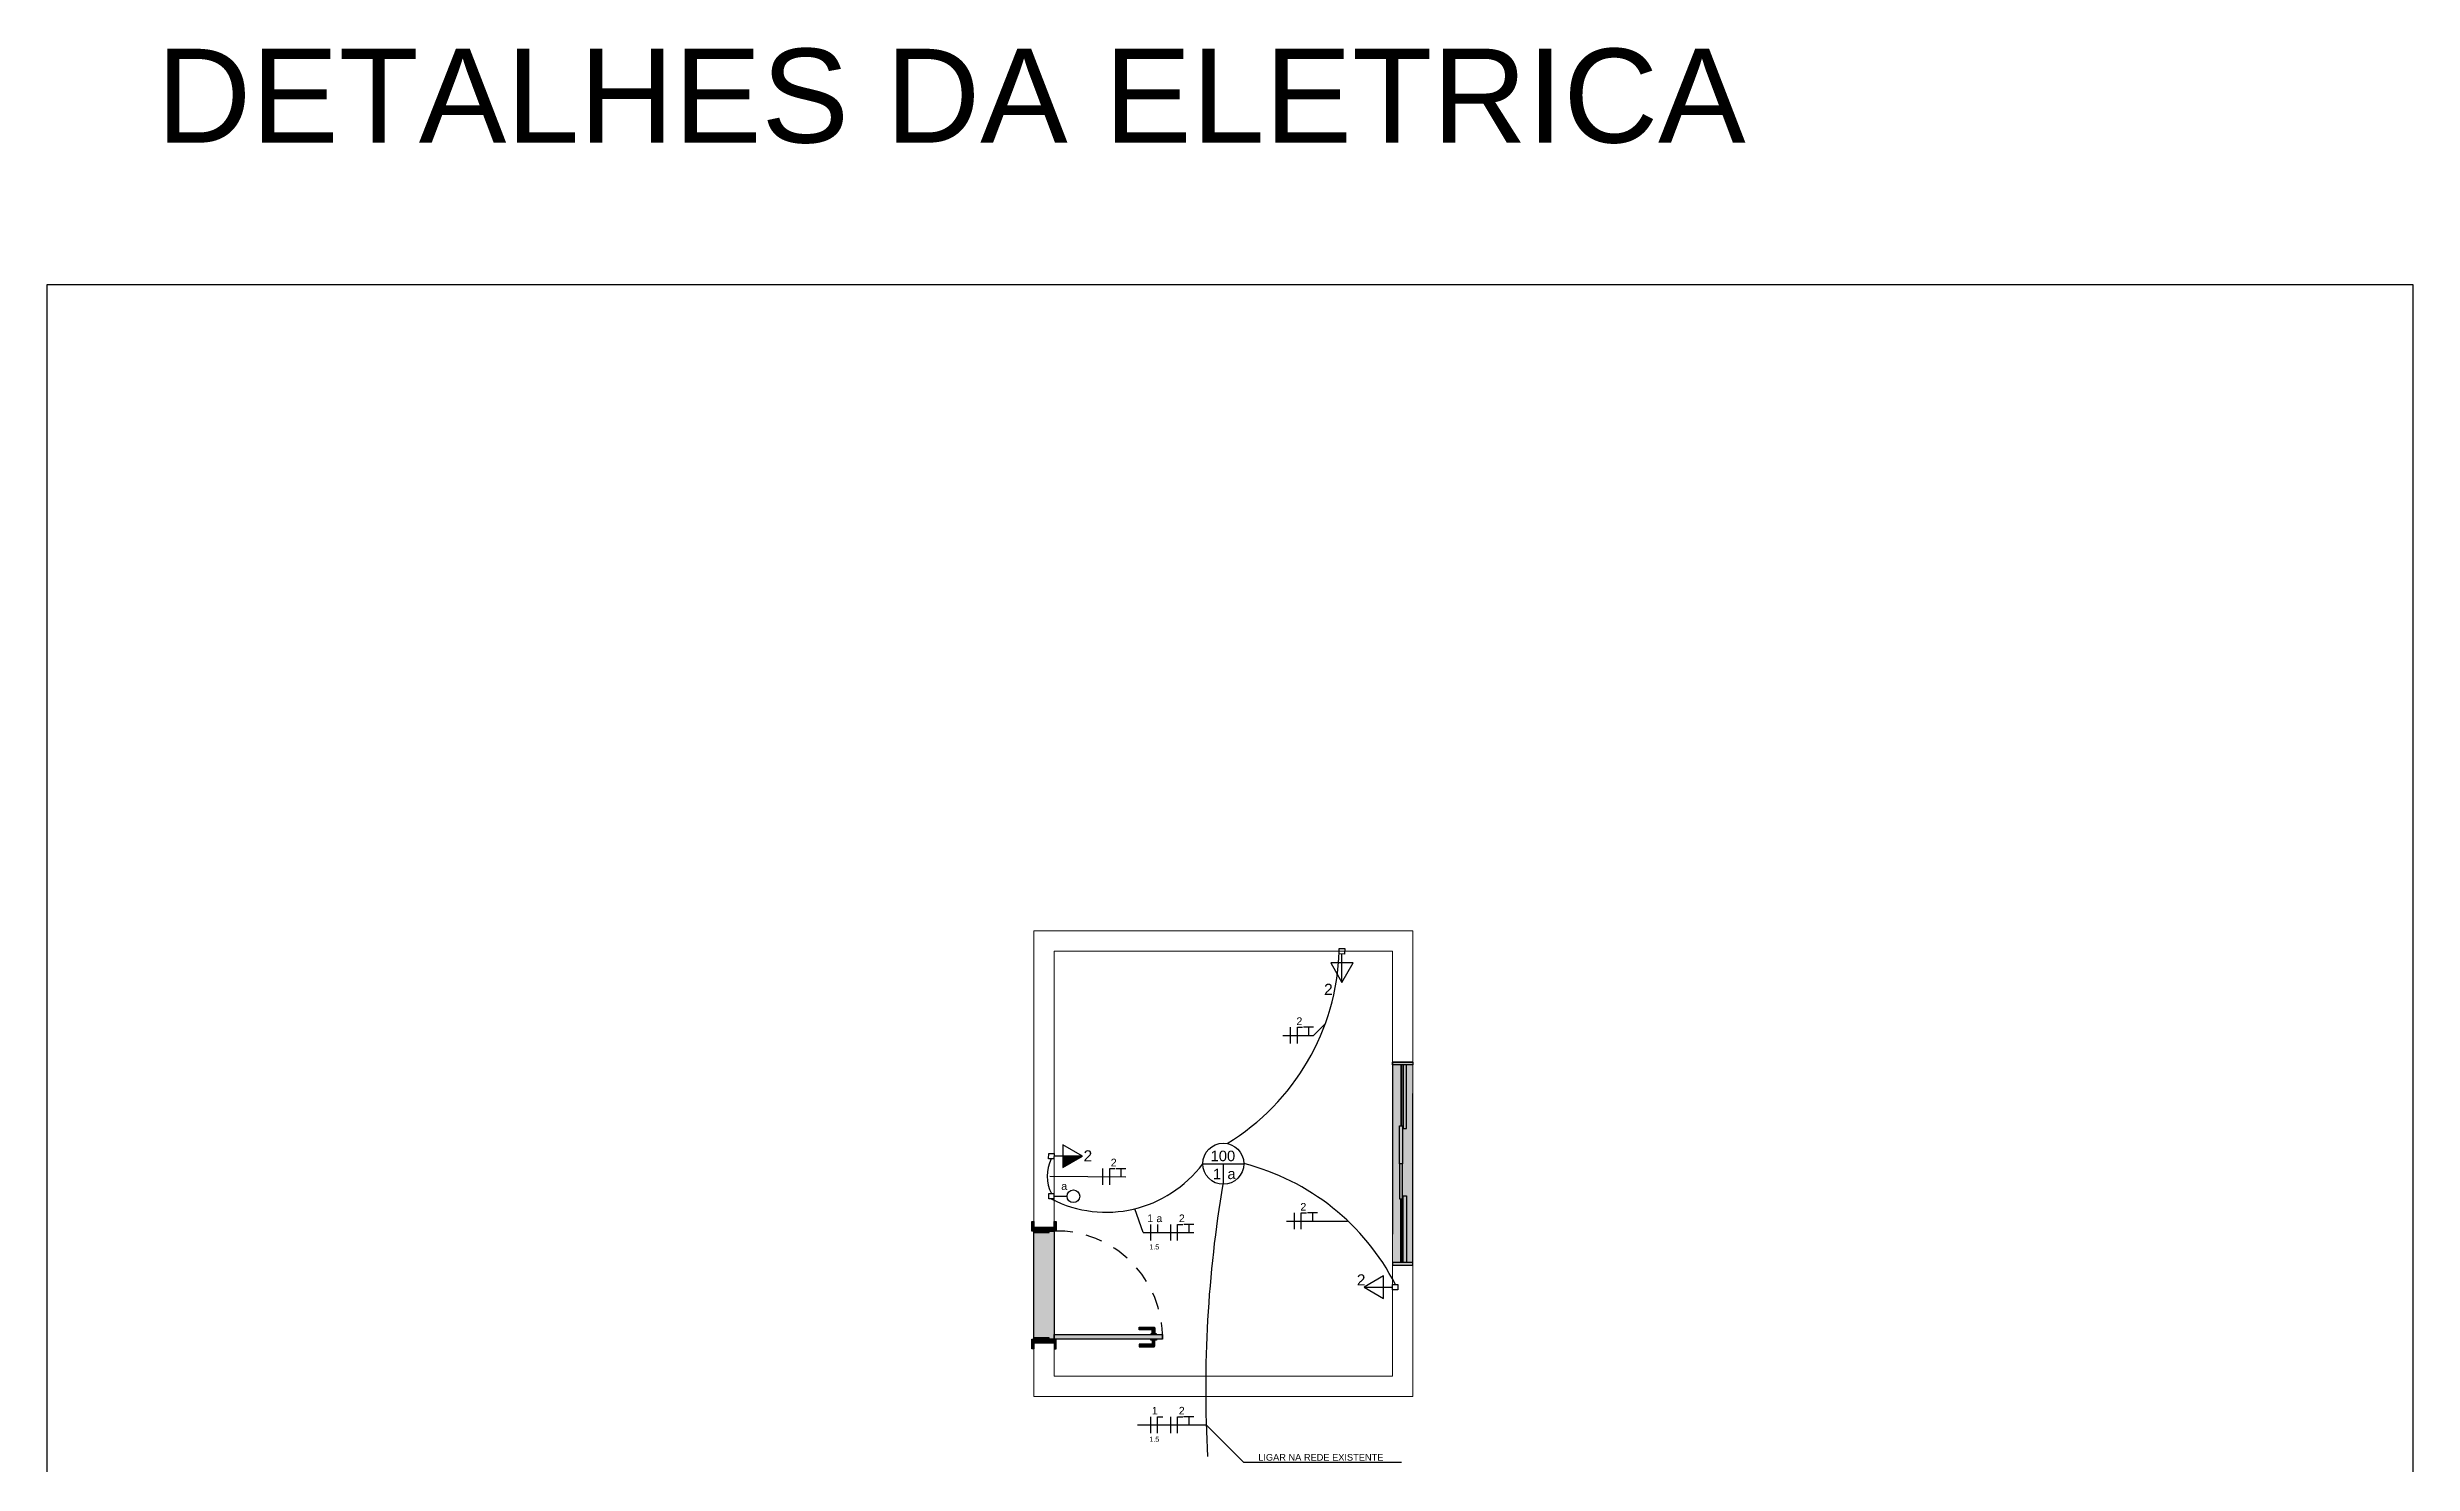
# Model space of a CAD drawing. Header units: inches. Extents: x -413 to -271, y -70 to 27.
# Drawn here: x -314.61 to -297.14, y -10.56 to -0.09 of the extents above; entities that cross this region are included whole.
import ezdxf
from ezdxf.enums import TextEntityAlignment as Align

# ---------------------------------------------------------------- set-up
doc = ezdxf.new("R2010")
doc.units = ezdxf.units.IN
doc.header["$MEASUREMENT"] = 0
doc.linetypes.add('DASHED2', pattern=[9.525, 6.35, -3.175])
doc.linetypes.add('HIDDEN2', pattern=[0.1875, 0.125, -0.0625])
doc.layers.get('0').update_dxf_attribs({"color": 8})
for name, color, linetype in [('AR-ALV-CRT', 4, 'Continuous'), ('ARQ-PIS', 1, 'Continuous'), ('Camada 1', 7, 'Continuous'), ('DI-Linhas_do_quadro', 1, 'Continuous'), ('EL-Textos_pontos', 2, 'Continuous'), ('ELE-VT3', 30, 'Continuous'), ('FO-TÍTULOS', 1, 'Continuous')]:
    doc.layers.add(name, color=color, linetype=linetype)
doc.styles.add('Arial', font='ARIALUNI.ttf')
doc.styles.add('ARIAL 1mm', font='arial.ttf', dxfattribs={"height": 0.1})
doc.styles.add('ELE-SIMB-12MM', font='arial.ttf', dxfattribs={"height": 0.12})

# ---------------------------------------------------------------- blocks, each defined once
blk = doc.blocks.new('*U511')
at = {"layer": 'ELE-VT3'}
blk.add_lwpolyline([(-0.026, 0.026), (0.026, 0.026), (0.026, -0.026), (-0.026, -0.026)], close=True, dxfattribs=at)
blk.add_lwpolyline([(0.026, 0), (0.154, 0)], dxfattribs=at)
blk.add_circle((0.217, 0), 0.0623, dxfattribs=at)
at = {"layer": 'ELE-VT3', "style": 'ARIAL 1mm'}
blk.add_attdef('A', text='', height=0.075, dxfattribs=at).set_placement((0.127, 0.1), align=Align.MIDDLE_CENTER)
blk = doc.blocks.new('*U514')
for p, q in [((-0.0685, 0), (-0.0123, 0)), ((-0.0404, 0), (-0.0404, -0.0281))]:
    blk.add_line(p, q)
blk.add_circle((-0.0404, 0), 0.0281)
at = {"style": 'ELE-SIMB-12MM'}
blk.add_attdef('POTENCIA', text='', height=0.0144, dxfattribs=at).set_placement((-0.0409, 0.0035), align=Align.CENTER)
blk.add_attdef('CIRCUITO', text='', height=0.0144, dxfattribs=at).set_placement((-0.0433, -0.0212), align=Align.RIGHT)
blk.add_attdef('INTERRUPTOR', (-0.0347, -0.021), '', height=0.0144, dxfattribs=at)
blk = doc.blocks.new('*U512')
at = {"ltscale": 0.01}
blk.add_lwpolyline([(0.281, 0.333), (0.334, 0.332), (0.333, 0.279), (0.28, 0.28)], close=True, dxfattribs=at)
for points in [[(0.306, 0), (0.306, 0.28)], [(0.306, 0), (0.306, 0.28)], [(0.306, 0), (0.306, 0.28)], [(0.417, 0.191), (0.196, 0.191), (0.306, 0), (0.417, 0.191)], [(0.417, 0.191), (0.196, 0.191), (0.306, 0), (0.417, 0.191)], [(0.417, 0.191), (0.196, 0.191), (0.306, 0), (0.417, 0.191)]]:
    blk.add_lwpolyline(points, dxfattribs=at)
at = {"style": 'ARIAL 1mm'}
blk.add_attdef('1', text='', height=0.11, dxfattribs=at).set_placement((0.287, -0.073), align=Align.MIDDLE_CENTER)
blk = doc.blocks.new('*U513')
at = {"ltscale": 0.01}
h = blk.add_hatch(color=256, dxfattribs=at)
h.dxf.hatch_style = 1
h.paths.add_polyline_path([(0.115, 0), (0.115, -0.111), (0.306, 0)])
blk.add_lwpolyline([(-0.027, -0.026), (-0.026, 0.027), (0.027, 0.026), (0.026, -0.027)], close=True, dxfattribs=at)
for points in [[(0.115, 0.11), (0.115, -0.111), (0.306, 0), (0.115, 0.11)], [(0.115, 0.11), (0.115, -0.111), (0.306, 0), (0.115, 0.11)], [(0.115, 0.11), (0.115, -0.111), (0.306, 0), (0.115, 0.11)], [(0.306, 0), (0.026, 0)], [(0.306, 0), (0.026, 0)], [(0.306, 0), (0.026, 0)]]:
    blk.add_lwpolyline(points, dxfattribs=at)
at = {"style": 'ARIAL 1mm'}
blk.add_attdef('1', text='', height=0.11, dxfattribs=at).set_placement((0.287, -0.073), align=Align.MIDDLE_CENTER)
blk = doc.blocks.new('*U509')
at = {"ltscale": 0.01}
for points in [[(0.498, -0.111), (0.498, 0.11), (0.306, 0), (0.498, -0.111)], [(0.498, -0.111), (0.498, 0.11), (0.306, 0), (0.498, -0.111)], [(0.498, -0.111), (0.498, 0.11), (0.306, 0), (0.498, -0.111)], [(0.306, 0), (0.586, 0)], [(0.306, 0), (0.586, 0)], [(0.306, 0), (0.586, 0)]]:
    blk.add_lwpolyline(points, dxfattribs=at)
blk.add_lwpolyline([(0.64, 0.025), (0.639, -0.028), (0.586, -0.027), (0.587, 0.026)], close=True, dxfattribs=at)
at = {"style": 'ARIAL 1mm'}
blk.add_attdef('1', text='', height=0.11, dxfattribs=at).set_placement((0.287, -0.073), align=Align.MIDDLE_CENTER)
blk = doc.blocks.new('*U507')
at = {"true_color": 0x939598}
h = blk.add_hatch(color=252, dxfattribs=at)
h.dxf.hatch_style = 1
h.paths.add_polyline_path([(450036.1, 7827588.6), (450036.1, 7827573.6), (450186.1, 7827573.6), (450186.1, 7827588.6)])
at = {"color": 252, "linetype": 'DASHED2', "ltscale": 20}
for points in [[(450036.1, 7827573.6), (450186.1, 7827573.6), (450186.1, 7827588.6), (450036.1, 7827588.6)], [(450038.1, 7827579.8), (450083.1, 7827579.8), (450083.1, 7827580.4), (450038.1, 7827580.4)], [(450137.1, 7827580.4), (450184.1, 7827580.4), (450184.1, 7827579.8), (450137.1, 7827579.8)]]:
    blk.add_lwpolyline(points, close=True, dxfattribs=at)
for points in [[(450036.1, 7827588.6), (450038.1, 7827588.6), (450038.1, 7827573.6), (450036.1, 7827573.6)], [(450038.1, 7827581.5), (450085.1, 7827581.5), (450085.1, 7827583.9), (450038.1, 7827583.9)], [(450083.1, 7827581), (450111.1, 7827581), (450111.1, 7827578.6), (450083.1, 7827578.6)], [(450137.1, 7827581), (450111.1, 7827581), (450111.1, 7827578.6), (450137.1, 7827578.6)], [(450184.1, 7827581.5), (450134.9, 7827581.5), (450134.9, 7827583.9), (450184.1, 7827583.9)], [(450186.1, 7827588.6), (450184.1, 7827588.6), (450184.1, 7827573.6), (450186.1, 7827573.6)]]:
    blk.add_lwpolyline(points, close=True)
blk = doc.blocks.new('*U506')
h = blk.add_hatch(color=33)
h.dxf.hatch_style = 1
h.paths.add_polyline_path([(0.125, 0.015), (0.125, 0), (0.055, 0), (0.055, 0.015)])
at = {"true_color": 0xc7c8ca}
h = blk.add_hatch(color=9, dxfattribs=at)
h.dxf.hatch_style = 1
h.paths.add_polyline_path([(0.125, -0.15), (0.925, -0.15), (0.925, 0), (0.125, 0)])
h = blk.add_hatch(color=33)
h.dxf.hatch_style = 1
h.paths.add_polyline_path([(0.95, -0.15), (0.925, -0.15), (0.925, -0.115), (0.915, -0.115), (0.915, 0), (0.95, 0)])
h = blk.add_hatch(color=33)
h.dxf.hatch_style = 1
h.paths.add_polyline_path([(0.995, 0), (0.925, 0), (0.925, 0.015), (0.995, 0.015)])
h = blk.add_hatch(color=33)
h.dxf.hatch_style = 1
h.paths.add_polyline_path([(0.125, -0.15), (0.125, -0.165), (0.055, -0.165), (0.055, -0.15)])
h = blk.add_hatch(color=33)
h.dxf.hatch_style = 1
h.paths.add_polyline_path([(0.1, 0), (0.135, 0), (0.135, -0.115), (0.125, -0.115), (0.125, -0.15), (0.1, -0.15)])
h = blk.add_hatch(color=33)
h.dxf.hatch_style = 1
h.paths.add_polyline_path([(0.16, -0.15), (0.16, -0.95), (0.125, -0.95), (0.125, -0.15)])
h = blk.add_hatch(color=33)
h.dxf.hatch_style = 1
h.paths.add_polyline_path([(0.995, -0.15), (0.995, -0.165), (0.925, -0.165), (0.925, -0.15)])
h = blk.add_hatch(color=9, dxfattribs=at)
h.dxf.hatch_style = 1
h.paths.add_polyline_path([(0.09, -0.87, 0.414214), (0.095, -0.875), (0.119, -0.875), (0.119, -0.895), (0.08, -0.895, -0.414214), (0.07, -0.885), (0.07, -0.778), (0.09, -0.778)])
h.paths.add_polyline_path([(0.125, -0.907), (0.119, -0.907), (0.119, -0.865), (0.125, -0.865)])
h.paths.add_polyline_path([(0.166, -0.907), (0.16, -0.907), (0.16, -0.865), (0.166, -0.865)])
h.paths.add_polyline_path([(0.215, -0.885, -0.414214), (0.205, -0.895), (0.166, -0.895), (0.166, -0.875), (0.19, -0.875, 0.414214), (0.195, -0.87), (0.195, -0.778), (0.215, -0.778)])
for points in [[(0.125, 0), (0.055, 0), (0.055, 0.015), (0.125, 0.015)], [(0.995, 0), (0.925, 0), (0.925, 0.015), (0.995, 0.015)], [(0.125, -0.15), (0.055, -0.15), (0.055, -0.165), (0.125, -0.165)], [(0.16, -0.15), (0.16, -0.95), (0.125, -0.95), (0.125, -0.15)], [(0.995, -0.165), (0.925, -0.165), (0.925, -0.15), (0.995, -0.15)], [(0.125, -0.907), (0.119, -0.907), (0.119, -0.865), (0.125, -0.865)], [(0.16, -0.907), (0.166, -0.907), (0.166, -0.865), (0.16, -0.865)]]:
    blk.add_lwpolyline(points, close=True)
at = {"color": 251, "true_color": 0x636466}
blk.add_lwpolyline([(0.125, 0), (0.925, 0), (0.925, -0.15), (0.125, -0.15)], close=True, dxfattribs=at)
for points in [[(0.95, -0.15), (0.95, 0), (0.915, 0), (0.915, -0.115), (0.925, -0.115), (0.925, -0.15), (0.95, -0.15)], [(0.125, -0.15), (0.125, -0.115), (0.135, -0.115), (0.135, 0), (0.1, 0), (0.1, -0.15), (0.125, -0.15)]]:
    blk.add_lwpolyline(points)
at = {"color": 252, "linetype": 'HIDDEN2'}
blk.add_lwpolyline([(0.925, -0.15, -0.427374), (0.125, -0.95), (0.125, -0.15)], format="xyb", dxfattribs=at)
for points in [[(0.07, -0.778), (0.07, -0.885, 0.414214), (0.08, -0.895), (0.119, -0.895), (0.119, -0.875), (0.095, -0.875, -0.414214), (0.09, -0.87), (0.09, -0.778)], [(0.215, -0.778), (0.215, -0.885, -0.414214), (0.205, -0.895), (0.166, -0.895), (0.166, -0.875), (0.19, -0.875, 0.414214), (0.195, -0.87), (0.195, -0.778)]]:
    blk.add_lwpolyline(points, format="xyb", close=True)

msp = doc.modelspace()

# ---------------------------------------------------------------- linework, layer by layer
at = {"color": 1, "transparency": 33554687}
for centre, radius, start, end in [((-306.796, -6.715), 1.729, 301.4175, 358.1844), ((-306.939, -8.432), 0.285, 153.4262, 206.7065), ((-306.788, -7.811), 0.887, 242.7637, 323.4029), ((-306.203, -10.027), 1.742, 27.1771, 75.6641), ((-296.991, -10.002), 9.063, 170.4047, 183.1736)]:
    msp.add_arc(centre, radius, start, end, dxfattribs=at)
at = {"layer": 'AR-ALV-CRT', "color": 251, "lineweight": 5, "true_color": 0x636466}
for points in [[(-304.524, -6.62), (-307.324, -6.62), (-307.324, -10.06), (-304.524, -10.06)], [(-307.174, -6.77), (-304.674, -6.77), (-304.674, -9.91), (-307.174, -9.91)]]:
    msp.add_lwpolyline(points, close=True, dxfattribs=at)
at = {"layer": 'ARQ-PIS', "color": 4, "linetype": 'ByBlock'}
msp.add_lwpolyline([(-314.608, -1.844), (-297.141, -1.844), (-297.141, -21.921), (-314.608, -21.921)], close=True, dxfattribs=at)
at = {"layer": 'DI-Linhas_do_quadro', "linetype": 'Continuous', "transparency": 33554687}
msp.add_line((-304.608, -10.547), (-305.773, -10.547), dxfattribs=at)
msp.add_lwpolyline([(-305.773, -10.547), (-306.051, -10.269)], dxfattribs=at)
at = {"layer": 'ELE-VT3'}
for p, q in [((-305.485, -7.392), (-305.257, -7.392)), ((-307.205, -8.432), (-306.643, -8.436)), ((-306.515, -8.848), (-306.141, -8.848)), ((-306.408, -8.848), (-306.408, -8.788)), ((-305.457, -8.763), (-305.006, -8.763)), ((-306.558, -10.269), (-306.051, -10.269))]:
    msp.add_line(p, q, dxfattribs=at)
for points in [[(-305.429, -7.332), (-305.429, -7.452)], [(-305.377, -7.452), (-305.377, -7.332), (-305.339, -7.332)], [(-305.257, -7.332), (-305.332, -7.332)], [(-305.294, -7.332), (-305.294, -7.392)], [(-305.257, -7.392), (-305.171, -7.306)], [(-306.816, -8.376), (-306.816, -8.496)], [(-306.763, -8.496), (-306.763, -8.376), (-306.726, -8.376)], [(-306.643, -8.377), (-306.718, -8.377)], [(-306.681, -8.377), (-306.681, -8.437)], [(-306.515, -8.848), (-306.578, -8.673)], [(-305.4, -8.703), (-305.4, -8.823)], [(-305.348, -8.823), (-305.348, -8.703), (-305.31, -8.703)], [(-305.228, -8.703), (-305.303, -8.703)], [(-305.265, -8.703), (-305.265, -8.763)], [(-306.461, -8.788), (-306.461, -8.908)], [(-306.313, -8.788), (-306.313, -8.908)], [(-306.261, -8.908), (-306.261, -8.788), (-306.223, -8.788)], [(-306.141, -8.788), (-306.216, -8.788)], [(-306.178, -8.788), (-306.178, -8.848)], [(-306.461, -10.209), (-306.461, -10.329)], [(-306.409, -10.329), (-306.409, -10.209), (-306.371, -10.209)], [(-306.314, -10.209), (-306.314, -10.329)], [(-306.262, -10.329), (-306.262, -10.209), (-306.224, -10.209)], [(-306.142, -10.209), (-306.217, -10.209)], [(-306.179, -10.209), (-306.179, -10.269)]]:
    msp.add_lwpolyline(points, dxfattribs=at)

# ---------------------------------------------------------------- block references
at = {"layer": 'Camada 1', "color": 7, "true_color": 0xffffff, "xscale": 0.01000000000000002, "yscale": 0.01000000000000002, "zscale": 0.01000000000000002, "rotation": 270}
msp.add_blockref('*U507', (-78580.41, 4492.771), dxfattribs=at)
at = {"layer": 'Camada 1', "color": 7, "true_color": 0xffffff, "transparency": 33554687, "rotation": 90}
msp.add_blockref('*U506', (-307.324, -9.762), dxfattribs=at)
at = {"layer": 'ELE-VT3', "xscale": 0.7500000000000127, "yscale": 0.7500000000000127, "zscale": 0.7500000000000127}
for name, p in [('*U512', (-305.278, -7)), ('*U513', (-307.194, -8.284)), ('*U509', (-305.114, -9.251))]:
    msp.add_blockref(name, p, dxfattribs=at)
at = {"layer": 'ELE-VT3'}
for name, p, xscale, yscale, zscale, values in [('*U514', (-305.706, -8.34), 5.4, 5.4, 5.4, {'INTERRUPTOR': 'a', 'POTENCIA': '100', 'CIRCUITO': '1'}), ('*U511', (-307.194, -8.58), 0.75, 0.75, 0.75, {'A': 'a'})]:
    msp.add_blockref(name, p, dxfattribs=dict(at, xscale=xscale, yscale=yscale, zscale=zscale)).add_auto_attribs(values)

# ---------------------------------------------------------------- texts
at = {"layer": 'EL-Textos_pontos', "transparency": 33554687, "style": 'Arial'}
msp.add_text('LIGAR NA REDE EXISTENTE', height=0.0488, dxfattribs=at).set_placement((-305.666, -10.533))
at = {"layer": 'ELE-VT3', "attachment_point": 1, "style": 'ARIAL 1mm'}
for s, insert, char_height, width in [('a', (-306.418, -8.715), 0.0562, 0.0464), ('1.5', (-306.47, -8.935), 0.0377, 0.03107), ('1.5', (-306.47, -10.356), 0.0377, 0.03107)]:
    msp.add_mtext(s, dxfattribs=dict(at, insert=insert, char_height=char_height, width=width))
at = {"layer": 'ELE-VT3', "style": 'ARIAL 1mm'}
for tag, height, p in [('2', 0.0825, (-305.148, -7.052)), ('2', 0.0562, (-305.362, -7.287)), ('2', 0.0825, (-306.924, -8.282)), ('2', 0.0562, (-306.733, -8.331)), ('1', 0.0562, (-306.464, -8.743)), ('2', 0.0562, (-306.23, -8.743)), ('2', 0.0562, (-305.333, -8.658)), ('2', 0.0825, (-304.906, -9.198)), ('1', 0.0562, (-306.43, -10.164)), ('2', 0.0562, (-306.231, -10.164))]:
    msp.add_attdef(tag, text='1', height=height, dxfattribs=at).set_placement(p, align=Align.MIDDLE_CENTER)
at = {"layer": 'FO-TÍTULOS', "color": 4, "style": 'Arial'}
msp.add_text('DETALHES DA ELETRICA', height=0.69349, dxfattribs=at).set_placement((-302.067, -0.797), align=Align.RIGHT)

doc.saveas('drawing.dxf')
